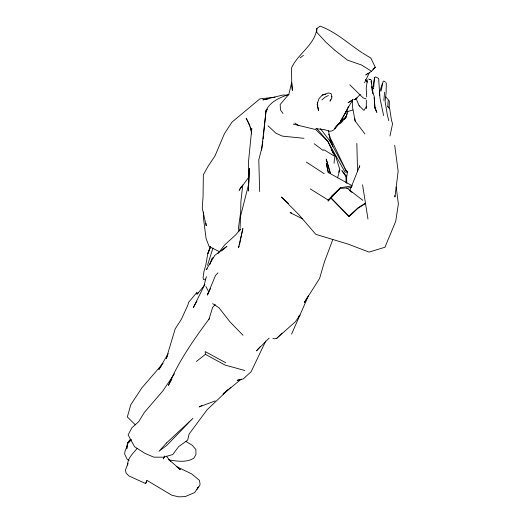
<?xml version="1.0" encoding="UTF-8"?>
<svg xmlns="http://www.w3.org/2000/svg" width="523" height="523" viewBox="0 0 523 523"><rect width="100%" height="100%" fill="white"/><g stroke="black" fill="none" stroke-linecap="round" stroke-linejoin="round"><path stroke-width="0.78" d="M203.44 212.109L203.414 217.797L206.101 238.651L209.135 246.503L219.562 251.792M394.93 195.465L394.917 197.04L398.16 171.302L394.695 145.27M366.342 100.2L366.283 108.346L366.721 106.189L363.936 110.399L359.066 105.633M372.788 93.82L372.703 88.877L374.514 77.679L375.514 76.901L378.639 78.457L380.005 98.357L383.614 115.537M362.295 52.888C348.468 43.775 335.805 31.818 320.102 26.15L316.879 28.49L316.722 32.249L326.11 42.402L334.929 50.365L347.468 60.132L361.681 65.068L371.546 71.291L375.305 67.251L370.84 58.092L362.949 53.287M248.732 183.24L249.36 168.301L248.314 191.045L248.7 184.031L240.639 215.868L239.926 230.408M386.294 82.889L386.118 92.774L385.111 101.377L387.366 115.145L388.739 120.597M374.141 97.729L374.971 108.542L374.2 96.337L371.899 89.61L371.48 80.176L370.114 79.326M261.624 150.108L266.063 110.543C270.319 101.299 280.184 97.566 289.062 94.271M127.638 465.019C127.37 458.181 133.234 453.31 137.131 448.42M390.001 136.006L392.564 123.703L391.524 120.44L389.707 108.784L387.811 106.64L388.151 100.71M334.079 163.3L334.459 157.39M373.742 87.132L374.514 77.679M251.838 128.436L248.575 160.829L248.693 183.227M263.102 139.066L263.357 136.647M263.527 135.039L266.063 110.543L265.723 111.726M242.77 184.92L240.881 201.597L240.698 211.998L238.508 227.583L238.88 231.565M384.568 92.179L383.895 100.501M347.063 113.563L345.814 117.472L339.296 123.049L341.643 120.898L339.604 123.304L340.996 121.656M367.355 79.777L366.224 88.256L366.695 96.977M346.468 178.794L347.462 171.897L344.899 168.877M262.84 141.478L261.703 148.486L258.793 159.79L259.643 191.49M379.404 95.251L379.541 92.434L382.365 83.608M381.117 90.976L383.065 81.477L383.869 81.032L385.562 82.235M239.573 244.359L242.881 228.466L238.501 247.699L239.24 245.947M359.399 167.301L359.752 165.732L350.011 190.091M316.879 28.49C314.911 44.971 298.058 53.496 291.546 67.879L291.69 82.425L292.337 90.263L291.69 82.425L288.859 94.245L280.145 104.541L280.511 109.987L283.008 113.504M347.893 111.026L345.814 117.472L342.728 120.035L345.814 117.472L346.854 114.217M206.402 276.667L203.82 286.382L193.386 307.504L196.923 301.078M343.5 119.081C342.67 123.709 336.472 124.206 334.707 128.462L340.414 121.996C336.518 124.919 335.426 131.417 329.621 131.266L324.162 129.593L315.8 128.684M317.729 102.305L317.141 104.476L318.474 110.562L317.951 106.869M337.557 177.859L339.891 169.661L335.714 156.41L331.144 149.735M338.61 172.289L339.296 169.942M207.52 265.351L212.933 248.065M208.873 319.638L212.645 307.347L215.293 304.517M210.22 246.784L207.801 253.701L205.755 265.318L203.931 271.659L203.061 277.818L203.512 279.524L204.826 279.812L205.696 279.007M209.762 264.723L212.109 258.107L213.58 257.506M210.599 288.323L207.441 294.952L208.618 291.664L205.866 286.48M332.818 239.521L324.391 261.938L319.605 278.419L304.36 302.471L308.465 295.685L291.586 334.086M128.03 463.417L125.402 470.151L126.167 473.204L128.887 475.93L145.649 483.54L146.767 480.591M210.606 246.928L207.801 253.701L210.638 246.444M207.441 294.952L215.463 275.556L217.973 272.856M347.115 109.516L348.331 106.62M167.229 356.385L166.334 358.451L175.133 328.993L181.455 319.141L187.862 305.066L188.62 302.307L196.556 292.854L198.158 292.939M145.649 483.54L147.081 480.454L171.714 495.183L178.67 496.85L185.234 496.589L194.706 492.542L198.452 486.952L197.537 488.181M364.564 82.811L369.421 72.599M265.762 340.989L251.151 371.683L243.26 378.933L237.181 380.319L240.462 379.515M164.163 457.076L163.261 458.913L164.725 455.991M346.788 110.183L340.689 120.826C345.317 114.524 347.815 106.96 352.509 100.749L352.391 99.658M330.824 99.671L330 101.155L331.87 98.128L331.451 96.435M172.002 379.044L168.426 385.353C178.774 361.027 193.922 339.349 209.645 318.232M168.216 353.64L158.874 369.473L161.391 365.754M241.619 186.188L239.122 190.313L248.641 177.408M129.802 439.791L127.952 442.51L126.971 445.603L126.801 448.682L127.952 442.51L127.233 445.759L125.062 451.048L124.624 453.977L127.154 459.279L129.076 460.403M174.44 373.827L162.83 390.949L144.446 412.32L138.719 421.649L131.855 427.794L128.128 434.894L134.555 446.734L144.806 453.278L153.775 457.154L163.594 457.18L172.786 454.552L178.572 446.72L187.633 440.098L189.156 433.946L207.128 409.738L230.833 387.255M197.008 489.378L199.786 485.403L200.054 484.004L199.459 480.362L191.732 473.943L176.578 466.594L180.311 469.713L169.171 459.809M360.288 94.362L355.941 98.788M266.207 111.066L267.645 109.098M218.071 253.472L224.642 244.96L235.873 234.709L240.39 229.237M204.951 284.708L196.994 294.429L196.556 292.854M163.071 363.282L141.929 387.805L130.776 404.717L127.344 416.929L135.28 424.807M332.046 96.938L331 93.584L328.294 92.957L322.24 95.062L318.952 98.71L317.435 103.175L317.742 105.391M260.192 346.742L256.42 350.868L269.149 338.074M131.208 439.751L128.468 442.602L131.188 439.797M272.888 338.231L274.385 338.884L276.857 338.244L281.936 333.151M298.306 316.735L299.999 315.036L295.41 321.737L276.857 338.244M333.811 194.366L340.466 187.731L352.345 185.861L328.366 172.57L326.326 163.464L328.274 172.825M328.104 199.995L340.466 187.731L328.163 201.185L328.104 199.995L310.263 188.908M365.361 203.682L358.15 208.2L349.004 216.627L348.946 216.156L358.098 207.723L365.315 203.205M228.368 389.354L223.04 394.081L241.358 379.077M331.595 196.177L340.44 188.463L346.841 187.947L362.785 200.322M221.438 251.001L226.982 246.261L214.861 255.283L206.206 269.724L207.363 268.75M321.841 99.893L325.234 97.101L328.385 95.5M367.545 73.547L365.754 75.005L371.546 71.291M372.919 69.186L375.305 67.251M196.387 361.504L205.382 354.339L205.186 351.58L225.714 362.759M300.163 57.903L303.445 55.327M354.947 99.442L357.078 98.023L355.078 99.265M352.45 99.743L352.509 100.749M352.476 100.154L348.024 102.717L351.789 100.488M201.963 405.39L199.139 406.953L215.208 400.912M223.837 393.283L225.25 392.498M332.275 146.538L332.863 146.25L329.784 136.222L328.614 134.15M352.848 109.987L346.579 111.857M345.951 176.571L346.586 176.323L341.892 170.648L345.951 176.571L346.089 182.887M347.462 171.897L346.827 172.087L345.291 170.276M351.548 187.195L346.886 188.404L346.841 187.947M322.24 95.062L325.881 94.323M268.279 98.867L262.853 99.906L283.002 95.016L288.127 95.212M353.633 99.527L356.496 99.507L359.262 106.032M275.105 97.18L259.892 98.867L231.983 122.114L224.4 133.757L214.96 156.011L208.03 166.36L203.349 174.826L203.055 196.628L202.251 208.167L206.245 225.838L206.016 223.406M303.974 138.32L282.394 136.124L275.889 133.175L268.011 125.814M291.677 212.939L290.082 212.606L302.81 218.967M168.511 459.75C176.774 461.227 186.508 462.907 193.968 458.102L195.962 454.435L195.857 449.512L192.255 445.276L185.73 441.32M293.168 124.108L315.715 129.554L327.784 141.288L345.298 172.649M244.882 370.506L225.067 365.074L205.382 354.339M366.067 98.945L363.152 97.899L349.789 84.778M368.571 79.019L369.931 79.692M326.404 140.51L327.784 141.288L334.929 156.469L323.73 149.604M294.763 123.075L298.855 125.638M306.386 162.11L324.253 173.741M212.671 303.634L218.96 307.72L230.087 321.991L243.058 335.282M314.199 143.733L323.292 150.598M349.436 190.385L351.986 192.366M288.67 203.539L281.394 197.034L298.692 214.495L315.82 234.356L348.41 244.202L369.029 252.106L384.967 247.235L395.715 221.327L398.376 203.977L396.173 187.012M365.459 79.986L367.126 81.666M330.974 197.786L348.946 216.156M330.484 197.687L349.004 216.627M371.676 86.929L373.35 88.681L371.794 86.929M365.335 79.803L367.473 82.17M371.748 86.91L373.35 88.681M387.811 106.64L388.19 107.065M316.585 128.37L327.784 141.288M385.876 96.892L389.321 101.076L389.256 108.261M166.406 456.134L170.642 461.58M320.436 128.697L330.255 141.465L346.827 172.087L331.294 139.903M352.299 100.599L352.659 107.862L355.143 121.068L364.936 133.94M332.301 151.853L333.105 153.246M329.83 140.615L332.863 146.25M250.151 126.246L246.17 118.27L248.503 122.709L251.217 130.338M375.285 109.183L376.841 112.38L374.86 107.058M371.029 81.183L371.474 83.863M251.328 129.822L250.563 127.566L251.57 133.914M330.628 173.636L326.221 159.07L330.091 173.008M354.692 118.42L355.143 121.068M328.549 130.658L330.255 141.465M362.57 184.809L367.97 219.065M346.586 176.323L346.801 183.338M356.849 143.42L357.549 171.511M345.723 112.301L345.474 112.844L347.05 109.837L345.723 112.301M346.729 115.446L344.376 119.054L346.729 115.446M166.51 442.961L159.012 451.271L166.942 445.236L192.928 418.354L166.51 442.961"/></g></svg>
